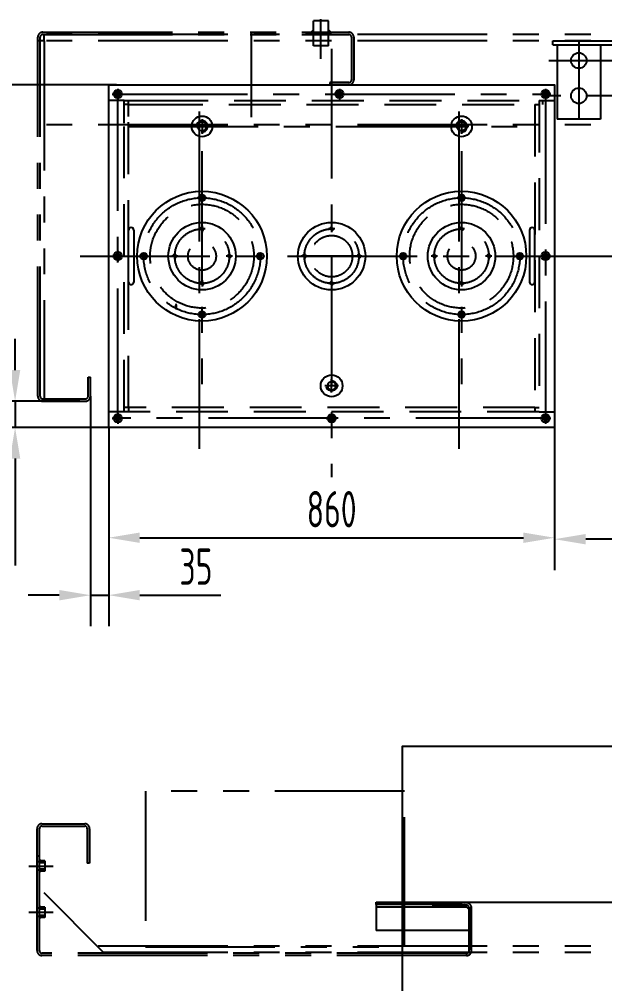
# Model space of a CAD drawing. Header units: millimetres. Extents: x 87 to 8511, y 0 to 5940.
# Drawn here: x 1508 to 2637, y 1211 to 3070 of the extents above; entities that cross this region are included whole.
import ezdxf
from ezdxf.enums import TextEntityAlignment as Align

# ---------------------------------------------------------------- set-up
doc = ezdxf.new("R2010")
doc.units = ezdxf.units.MM
doc.header["$LTSCALE"] = 200
for name, pattern in [('F', [0.75, 0.5, -0.25]), ('G', [2, 1.25, -0.25, 0.25, -0.25]), ('K', [2.5, 1.25, -0.25, 0.25, -0.25, 0.25, -0.25])]:
    doc.linetypes.add(name, pattern=pattern)
for name, color, linetype in [('01', 7, 'Continuous'), ('02', 1, 'Continuous'), ('04', 2, 'F'), ('05', 4, 'G'), ('07', 6, 'K'), ('08', 1, 'Continuous')]:
    doc.layers.add(name, color=color, linetype=linetype)
doc.styles.get("Standard").update_dxf_attribs({"font": 'isocp', "width": 0.707, "bigfont": 'intecad.shx'})
doc.dimstyles.new('INTE', dxfattribs={"dimscale": 20, "dimtxt": 3.5, "dimasz": 3, "dimexe": 3, "dimexo": 0, "dimgap": 1, "dimtad": 1, "dimdec": 1, "dimdsep": 46, "dimtxsty": 'Standard', "dimcen": 0, "dimclrd": 1, "dimclre": 1, "dimclrt": 3, "dimadec": 0, "dimazin": 0, "dimtfac": 1, "dimtdec": 1, "dimtmove": 0, "dimatfit": 0, "dimfxl": 1, "dimarcsym": 0})

# ---------------------------------------------------------------- blocks, each defined once
blk = doc.blocks.new('*U81')
blk.add_circle((0, 0), 4.58)
at = {"layer": '01'}
for p, q in [((0, 4.6), (-4, 2.3)), ((-4, 2.3), (-4, -2.3)), ((4, 2.3), (0, 4.6)), ((4, -2.3), (4, 2.3)), ((-4, -2.3), (0, -4.6)), ((0, -4.6), (4, -2.3))]:
    blk.add_line(p, q, dxfattribs=at)
blk.add_circle((0, 0), 8, dxfattribs=at)
at = {"layer": '05'}
for p, q in [((-10.5, 0), (9.6, 0)), ((0, 10), (0, -10.4))]:
    blk.add_line(p, q, dxfattribs=at)
blk = doc.blocks.new('*U82', base_point=(588.8, 687.3))
at = {"layer": '01'}
blk.add_circle((588.8, 687.3), 8, dxfattribs=at)
at = {"layer": '02'}
blk.add_arc((588.8, 687.3), 10, 260, 170, dxfattribs=at)
at = {"layer": '05'}
for p, q in [((588.8, 700.3), (588.8, 674.3)), ((601.8, 687.3), (575.8, 687.3))]:
    blk.add_line(p, q, dxfattribs=at)
blk = doc.blocks.new('*U83', base_point=(636.8, 2662.2))
at = {"layer": '01'}
blk.add_circle((636.8, 2662.2), 2, dxfattribs=at)
at = {"layer": '02'}
blk.add_arc((636.8, 2662.2), 3, 260, 170, dxfattribs=at)
at = {"layer": '05'}
for p, q in [((642.8, 2662.2), (630.8, 2662.2)), ((636.8, 2668.2), (636.8, 2656.2))]:
    blk.add_line(p, q, dxfattribs=at)
blk = doc.blocks.new('*U84', base_point=(1437.5, 905.2))
at = {"layer": '01'}
blk.add_circle((1437.5, 905.2), 8.8, dxfattribs=at)
at = {"layer": '02'}
blk.add_arc((1437.5, 905.2), 11, 260, 170, dxfattribs=at)
at = {"layer": '05'}
for p, q in [((1437.5, 919.2), (1437.5, 891.2)), ((1451.5, 905.2), (1423.5, 905.2))]:
    blk.add_line(p, q, dxfattribs=at)
blk = doc.blocks.new('*D87')
at = {"layer": '08', "color": 1, "lineweight": -2}
for p, q in [((1680.5, 2283.2), (1680.5, 2010.5)), ((2540.5, 2283.2), (2540.5, 2010.5)), ((1740.5, 2070.5), (2480.5, 2070.5))]:
    blk.add_line(p, q, dxfattribs=at)
at = {"layer": '08', "color": 1}
for points in [[(1740.5, 2080.5), (1740.5, 2060.5), (1680.5, 2070.5)], [(2480.5, 2080.5), (2480.5, 2060.5), (2540.5, 2070.5)]]:
    blk.add_solid(points, dxfattribs=at)
at = {"layer": 'Defpoints', "color": 0}
for p in [(1680.5, 2283.2), (2540.5, 2283.2), (2540.5, 2070.5)]:
    blk.add_point(p, dxfattribs=at)
at = {"layer": '08', "color": 3, "insert": (2110.5, 2125.5), "char_height": 70, "attachment_point": 5}
blk.add_mtext('860', dxfattribs=at)
blk = doc.blocks.new('*D89')
at = {"layer": '08', "color": 1, "lineweight": -2}
for p, q in [((1695.5, 2943.2), (1387.4, 2943.2)), ((1447.4, 2883.2), (1447.4, 2343.2)), ((1695.5, 2283.2), (1387.4, 2283.2))]:
    blk.add_line(p, q, dxfattribs=at)
at = {"layer": '08', "color": 1}
for points in [[(1437.4, 2883.2), (1457.4, 2883.2), (1447.4, 2943.2)], [(1437.4, 2343.2), (1457.4, 2343.2), (1447.4, 2283.2)]]:
    blk.add_solid(points, dxfattribs=at)
at = {"layer": 'Defpoints', "color": 0}
for p in [(1695.5, 2943.2), (1447.4, 2283.2), (1695.5, 2283.2)]:
    blk.add_point(p, dxfattribs=at)
at = {"layer": '08', "color": 3, "insert": (1392.4, 2613.2), "char_height": 70, "attachment_point": 5, "rotation": 90}
blk.add_mtext('660', dxfattribs=at)
blk = doc.blocks.new('*D90')
at = {"layer": '08', "color": 1, "lineweight": -2}
for p, q in [((1500, 2393.7), (1500, 2453.7)), ((1625.1, 2333.7), (1440, 2333.7)), ((1500, 2333.7), (1500, 2283.2)), ((1695.5, 2283.2), (1440, 2283.2)), ((1500, 2223.2), (1500, 2017.2))]:
    blk.add_line(p, q, dxfattribs=at)
at = {"layer": '08', "color": 1}
for points in [[(1490, 2393.7), (1510, 2393.7), (1500, 2333.7)], [(1490, 2223.2), (1510, 2223.2), (1500, 2283.2)]]:
    blk.add_solid(points, dxfattribs=at)
at = {"layer": 'Defpoints', "color": 0}
for p in [(1625.1, 2333.7), (1500, 2283.2), (1695.5, 2283.2)]:
    blk.add_point(p, dxfattribs=at)
at = {"layer": '08', "color": 3, "insert": (1445, 2090.2), "char_height": 70, "attachment_point": 5, "rotation": 90}
blk.add_mtext('50.5', dxfattribs=at)
blk = doc.blocks.new('*D92')
at = {"layer": '08', "color": 1, "lineweight": -2}
for p, q in [((2540.5, 2283.2), (2540.5, 2007.7)), ((2920.8, 2283.2), (2920.8, 2007.7)), ((2860.8, 2067.7), (2600.5, 2067.7))]:
    blk.add_line(p, q, dxfattribs=at)
at = {"layer": '08', "color": 1}
for points in [[(2600.5, 2077.7), (2600.5, 2057.7), (2540.5, 2067.7)], [(2860.8, 2077.7), (2860.8, 2057.7), (2920.8, 2067.7)]]:
    blk.add_solid(points, dxfattribs=at)
at = {"layer": 'Defpoints', "color": 0}
for p in [(2540.5, 2283.2), (2920.8, 2283.2), (2540.5, 2067.7)]:
    blk.add_point(p, dxfattribs=at)
at = {"layer": '08', "color": 3, "insert": (2730.7, 2122.7), "char_height": 70, "attachment_point": 5}
blk.add_mtext('380', dxfattribs=at)
blk = doc.blocks.new('*D93')
at = {"layer": '08', "color": 1, "lineweight": -2}
for p, q in [((1645.3, 2343.2), (1645.3, 1899.8)), ((1680.5, 2283.2), (1680.5, 1899.8)), ((1585.3, 1959.8), (1525.3, 1959.8)), ((1645.3, 1959.8), (1680.5, 1959.8)), ((1740.5, 1959.8), (1897, 1959.8))]:
    blk.add_line(p, q, dxfattribs=at)
at = {"layer": '08', "color": 1}
for points in [[(1585.3, 1969.8), (1585.3, 1949.8), (1645.3, 1959.8)], [(1740.5, 1969.8), (1740.5, 1949.8), (1680.5, 1959.8)]]:
    blk.add_solid(points, dxfattribs=at)
at = {"layer": 'Defpoints', "color": 0}
for p in [(1645.3, 2343.2), (1680.5, 2283.2), (1680.5, 1959.8)]:
    blk.add_point(p, dxfattribs=at)
at = {"layer": '08', "color": 3, "insert": (1848.8, 2014.8), "char_height": 70, "attachment_point": 5}
blk.add_mtext('35', dxfattribs=at)
blk = doc.blocks.new('*D96')
at = {"layer": '08', "color": 1, "lineweight": -2}
for p, q in [((2246.5, 1366.8), (2246.5, 1020.3)), ((3446.5, 1366.8), (3446.5, 1020.3)), ((2306.5, 1080.3), (3386.5, 1080.3))]:
    blk.add_line(p, q, dxfattribs=at)
at = {"layer": '08', "color": 1}
for points in [[(2306.5, 1090.3), (2306.5, 1070.3), (2246.5, 1080.3)], [(3386.5, 1090.3), (3386.5, 1070.3), (3446.5, 1080.3)]]:
    blk.add_solid(points, dxfattribs=at)
at = {"layer": 'Defpoints', "color": 0}
for p in [(2246.5, 1366.8), (3446.5, 1366.8), (3446.5, 1080.3)]:
    blk.add_point(p, dxfattribs=at)
at = {"layer": '08', "color": 3, "insert": (2846.5, 1135.3), "char_height": 70, "attachment_point": 5}
blk.add_mtext('1200', dxfattribs=at)

msp = doc.modelspace()

# ---------------------------------------------------------------- hatches: boundary and pattern name
at = {"layer": '07', "linetype": 'K'}
for points in [[(2075.281, 3049.22), (2070.781, 3044.72), (2075.281, 3044.72)], [(2104.281, 3049.22), (2108.781, 3044.72), (2104.281, 3044.72)], [(1549.316, 1447.77), (1546.816, 1447.77), (1546.816, 1450.27)], [(1549.316, 1427.74), (1546.816, 1427.74), (1546.816, 1425.24)], [(1549.316, 1358.77), (1546.816, 1358.77), (1546.816, 1361.27)], [(1549.316, 1338.74), (1546.816, 1338.74), (1546.816, 1336.24)]]:
    msp.add_hatch(color=6, dxfattribs=at).paths.add_polyline_path(points)

# ---------------------------------------------------------------- linework, layer by layer
at = {"layer": '01'}
for p, q in [((1955.056, 3044.869), (1955.056, 2880.924)), ((1710.531, 2913.22), (1772.324, 2913.22)), ((1710.531, 2869.265), (1710.531, 2913.22)), ((2196.548, 1363.72), (2196.548, 1368.22)), ((2196.548, 1368.22), (2246.548, 1368.22)), ((2362.047, 1363.72), (2196.548, 1363.72)), ((2196.548, 1363.72), (2196.548, 1313.72)), ((2370.816, 1358.72), (2196.548, 1358.72)), ((2375.816, 1353.72), (2365.816, 1363.72)), ((2375.816, 1353.72), (2375.816, 1313.72)), ((2375.816, 1313.72), (2196.548, 1313.72))]:
    msp.add_line(p, q, dxfattribs=at)
at = {"layer": '01', "color": 7, "linetype": 'Continuous'}
for p, q in [((2537.196, 3028.22), (2937.196, 3028.22)), ((2537.196, 3020.22), (2537.196, 3028.22)), ((2537.196, 3020.22), (2937.196, 3020.22)), ((2545.196, 3020.22), (2545.196, 2877.22)), ((2629.196, 3020.22), (2629.196, 2877.22)), ((1710.531, 2913.22), (1680.531, 2913.22)), ((1718.531, 2905.22), (1710.531, 2905.22)), ((1718.531, 2905.22), (1718.531, 2913.22)), ((2629.196, 2877.22), (2545.196, 2877.22))]:
    msp.add_line(p, q, dxfattribs=at)
at = {"layer": '01'}
for points in [[(1680.531, 2943.22), (2540.531, 2943.22), (2540.531, 2283.22), (1680.531, 2283.22)], [(1858.799, 2728.642), (1857.067, 2725.642), (1858.799, 2722.642), (1862.263, 2722.642), (1863.995, 2725.642), (1862.263, 2728.642)], [(2359.259, 2728.642), (2357.527, 2725.642), (2359.259, 2722.642), (2362.723, 2722.642), (2364.455, 2725.642), (2362.723, 2728.642)], [(1745.109, 2611.488), (1748.109, 2609.756), (1751.109, 2611.488), (1751.109, 2614.952), (1748.109, 2616.684), (1745.109, 2614.952)], [(1975.953, 2614.952), (1972.953, 2616.684), (1969.953, 2614.952), (1969.953, 2611.488), (1972.953, 2609.756), (1975.953, 2611.488)], [(2245.569, 2611.488), (2248.569, 2609.756), (2251.569, 2611.488), (2251.569, 2614.952), (2248.569, 2616.684), (2245.569, 2614.952)], [(2476.413, 2614.952), (2473.413, 2616.684), (2470.413, 2614.952), (2470.413, 2611.488), (2473.413, 2609.756), (2476.413, 2611.488)], [(1862.263, 2497.798), (1863.995, 2500.798), (1862.263, 2503.798), (1858.799, 2503.798), (1857.067, 2500.798), (1858.799, 2497.798)], [(2362.723, 2497.798), (2364.455, 2500.798), (2362.723, 2503.798), (2359.259, 2503.798), (2357.527, 2500.798), (2359.259, 2497.798)], [(2246.548, 1368.22), (3446.548, 1368.22), (3446.548, 1668.22), (2246.548, 1668.22)]]:
    msp.add_lwpolyline(points, close=True, dxfattribs=at)
at = {"layer": '01', "color": 7, "linetype": 'Continuous'}
msp.add_lwpolyline([(1718.531, 2882.44), (1718.531, 2905.22), (1761.735, 2905.22)], dxfattribs=at)
at = {"layer": '01'}
for points in [[(1718.959, 2563.376), (1718.959, 2663.376)], [(1728.959, 2663.376), (1728.959, 2563.376)], [(2492.103, 2663.376), (2492.103, 2563.376)], [(2502.103, 2563.376), (2502.103, 2663.376)]]:
    msp.add_lwpolyline(points, dxfattribs=at)
at = {"layer": '01', "color": 7, "linetype": 'Continuous'}
for centre, radius in [((2587.196, 2990.22), 15), ((2587.196, 2922.22), 15), ((1860.531, 2613.142), 125), ((2360.991, 2613.142), 125), ((1860.531, 2613.142), 65), ((2110.531, 2613.22), 65), ((2360.991, 2613.22), 65)]:
    msp.add_circle(centre, radius, dxfattribs=at)
at = {"layer": '01'}
for centre, radius in [((1860.531, 2863.22), 20), ((2360.991, 2863.22), 20), ((1860.531, 2725.642), 6.5), ((2360.991, 2725.642), 6.5), ((1748.109, 2613.22), 6.5), ((1972.953, 2613.22), 6.5), ((2248.569, 2613.22), 6.5), ((2473.413, 2613.22), 6.5), ((1860.531, 2500.798), 6.5), ((2360.991, 2500.798), 6.5), ((2110.531, 2363.22), 21)]:
    msp.add_circle(centre, radius, dxfattribs=at)
for centre, start, end in [((1723.959, 2663.376), 0, 180), ((2497.103, 2663.376), 0, 180), ((1723.959, 2563.376), 180, 0), ((2497.103, 2563.376), 180, 0)]:
    msp.add_arc(centre, 5, start, end, dxfattribs=at)
at = {"layer": '04', "color": 2, "linetype": 'F'}
for p, q in [((2502.531, 2905.22), (2510.531, 2905.22)), ((2510.531, 2913.22), (2540.531, 2913.22)), ((2517.531, 2905.22), (2517.531, 2913.22)), ((1710.531, 2313.22), (1680.531, 2313.22)), ((1718.531, 2321.22), (1710.531, 2321.22)), ((1718.531, 2321.22), (1718.531, 2313.22)), ((2502.531, 2321.22), (2510.531, 2321.22)), ((2502.531, 2321.22), (2502.531, 2313.22)), ((2510.531, 2313.22), (2540.531, 2313.22))]:
    msp.add_line(p, q, dxfattribs=at)
for points in [[(1772.324, 2913.22), (2510.531, 2913.22), (2510.531, 2313.22), (1710.531, 2313.22), (1710.531, 2869.265)], [(1762.337, 2905.22), (2502.531, 2905.22), (2502.531, 2321.22), (1718.531, 2321.22), (1718.531, 2876.223)]]:
    msp.add_lwpolyline(points, dxfattribs=at)
for centre, radius in [((1860.531, 2613.142), 100), ((2360.991, 2613.142), 100), ((1860.531, 2613.142), 27), ((2110.531, 2613.142), 40), ((2360.991, 2613.22), 27)]:
    msp.add_circle(centre, radius, dxfattribs=at)
at = {"layer": '05', "color": 4, "linetype": 'G'}
for p, q in [((2110.531, 3012.648), (2110.531, 2186.954)), ((2587.196, 3028.22), (2587.196, 2877.22)), ((1718.531, 2863.22), (2502.531, 2863.22)), ((1860.07, 2815.687), (1860.07, 2366.745)), ((2360.991, 2815.687), (2360.991, 2366.745)), ((1625.659, 2613.22), (2654.065, 2613.22)), ((2161.47, 2613.22), (2055.041, 2613.22))]:
    msp.add_line(p, q, dxfattribs=at)
at = {"layer": '05'}
for p, q in [((2529.118, 2990.22), (2948.553, 2990.22)), ((2952.833, 2922.22), (2519.589, 2922.22)), ((1855.281, 2891.715), (1855.281, 2191.881)), ((2355.741, 2891.715), (2355.741, 2191.881))]:
    msp.add_line(p, q, dxfattribs=at)
at = {"layer": '05', "color": 4, "linetype": 'G'}
msp.add_lwpolyline([(1698.031, 2925.72), (2523.031, 2925.72), (2523.031, 2300.72), (1698.031, 2300.72)], close=True, dxfattribs=at)
for centre, radius in [((1860.531, 2613.142), 112.5), ((2360.991, 2613.142), 112.5), ((1860.531, 2613.142), 52.5), ((2110.531, 2613.22), 52.5), ((2360.991, 2613.22), 52.5)]:
    msp.add_circle(centre, radius, dxfattribs=at)
at = {"layer": '07', "color": 6, "linetype": 'K'}
for p, q in [((2089.781, 2993.47), (2089.781, 3069.72)), ((2075.281, 3049.22), (2070.781, 3044.72)), ((2075.281, 3044.72), (2075.281, 3066.47)), ((2104.281, 3066.47), (2075.281, 3066.47)), ((2104.281, 3044.72), (2104.281, 3066.47)), ((2104.281, 3049.22), (2108.781, 3044.72)), ((1543.781, 2343.22), (1543.781, 3035.22)), ((1548.281, 2343.22), (1548.281, 3035.22)), ((1553.281, 3044.72), (2143.781, 3044.72)), ((1553.281, 3040.22), (2143.781, 3040.22)), ((3910.281, 3040.22), (1555.781, 3040.22)), ((1555.781, 3028.22), (1555.781, 3040.22)), ((2075.281, 3018.47), (2075.281, 3040.22)), ((2104.281, 3018.47), (2104.281, 3040.22)), ((2148.781, 3035.22), (2148.781, 2952.72)), ((2153.281, 3035.22), (2153.281, 2952.72)), ((1555.781, 3028.22), (1543.781, 3028.22)), ((3910.281, 3028.22), (1555.781, 3028.22)), ((1555.781, 3028.22), (1555.781, 2333.72)), ((2104.281, 3018.47), (2075.281, 3018.47)), ((2107.281, 2947.72), (2107.281, 2943.22)), ((2143.781, 2947.72), (2107.281, 2947.72)), ((2143.781, 2943.22), (2107.281, 2943.22)), ((3910.281, 2866.22), (1555.781, 2866.22)), ((1640.781, 2343.22), (1640.781, 2379.72)), ((1640.781, 2379.72), (1645.281, 2379.72)), ((1645.281, 2343.22), (1645.281, 2379.72)), ((1553.281, 2338.22), (1635.781, 2338.22)), ((1553.281, 2333.72), (1635.781, 2333.72)), ((1542.316, 1274.755), (1542.316, 1509.755)), ((1546.816, 1274.755), (1546.816, 1509.755)), ((1551.816, 1519.255), (1634.316, 1519.255)), ((1551.816, 1514.755), (1634.316, 1514.755)), ((1639.316, 1509.755), (1639.316, 1443.255)), ((1643.816, 1509.755), (1643.816, 1443.255)), ((1546.816, 1456.755), (1542.316, 1456.755)), ((1549.316, 1447.77), (1546.816, 1450.27)), ((1526.316, 1437.755), (1573.616, 1437.755)), ((1546.816, 1445.755), (1542.316, 1445.755)), ((1557.616, 1447.77), (1546.816, 1447.77)), ((1557.616, 1443.755), (1546.816, 1443.755)), ((1557.616, 1431.755), (1546.816, 1431.755)), ((1557.616, 1447.77), (1557.616, 1427.74)), ((1643.816, 1443.255), (1639.316, 1443.255)), ((1546.816, 1429.755), (1542.316, 1429.755)), ((1549.316, 1427.74), (1546.816, 1425.24)), ((1557.616, 1427.74), (1546.816, 1427.74)), ((1670.781, 1271.22), (1555.781, 1386.22)), ((1549.316, 1358.77), (1546.816, 1361.27)), ((1557.616, 1358.77), (1546.816, 1358.77)), ((1557.616, 1358.77), (1557.616, 1338.74)), ((2370.816, 1366.755), (2304.316, 1366.755)), ((2304.316, 1362.255), (2304.316, 1366.755)), ((2370.816, 1362.255), (2304.316, 1362.255)), ((2375.816, 1358.72), (2375.816, 1276.22)), ((2375.816, 1274.755), (2375.816, 1357.255)), ((2380.316, 1274.755), (2380.316, 1357.255)), ((1526.316, 1348.755), (1573.616, 1348.755)), ((1546.816, 1356.755), (1542.316, 1356.755)), ((1546.816, 1340.755), (1542.316, 1340.755)), ((1557.616, 1354.755), (1546.816, 1354.755)), ((1557.616, 1342.755), (1546.816, 1342.755)), ((1549.316, 1338.74), (1546.816, 1336.24)), ((1557.616, 1338.74), (1546.816, 1338.74)), ((3910.281, 1283.22), (1658.781, 1283.22)), ((2370.816, 1269.755), (1551.816, 1269.755)), ((2370.816, 1265.255), (1551.816, 1265.255)), ((3910.281, 1271.22), (1670.781, 1271.22)), ((2370.816, 1269.755), (2370.816, 1265.255))]:
    msp.add_line(p, q, dxfattribs=at)
msp.add_lwpolyline([(1751.267, 1281.941), (2251.267, 1281.941), (2251.267, 1581.941), (1751.267, 1581.941)], close=True, dxfattribs=at)
for centre, radius, start, end in [((1553.281, 3035.22), 9.5, 90, 180), ((1553.281, 3035.22), 5, 90, 180), ((2143.781, 3035.22), 9.5, 0, 90), ((2143.781, 3035.22), 5, 0, 90), ((2143.781, 2952.72), 9.5, 270, 0), ((2143.781, 2952.72), 5, 270, 0), ((1553.281, 2343.22), 9.5, 180, 270), ((1553.281, 2343.22), 5, 180, 270), ((1635.781, 2343.22), 5, 270, 0), ((1635.781, 2343.22), 9.5, 270, 0), ((1551.816, 1509.755), 9.5, 90, 180), ((1551.816, 1509.755), 5, 90, 180), ((1634.316, 1509.755), 9.5, 0, 90), ((1634.316, 1509.755), 5, 0, 90), ((2370.816, 1357.255), 9.5, 0, 90), ((2370.816, 1357.255), 5, 0, 90), ((1551.816, 1274.755), 9.5, 180, 270), ((1551.816, 1274.755), 5, 180, 270), ((2370.816, 1274.755), 9.5, 270, 0), ((2370.816, 1274.755), 5, 270, 0)]:
    msp.add_arc(centre, radius, start, end, dxfattribs=at)

# ---------------------------------------------------------------- block references
at = {"layer": '01'}
for name, p in [('*U81', (1698.031, 2925.72)), ('*U81', (2125.531, 2925.72)), ('*U81', (2523.031, 2925.72)), ('*U84', (1860.531, 2863.22)), ('*U84', (2360.991, 2863.22)), ('*U83', (1860.531, 2665.642)), ('*U83', (2110.531, 2665.72)), ('*U83', (2360.991, 2665.72)), ('*U81', (1698.031, 2613.22)), ('*U81', (2523.031, 2613.22)), ('*U83', (1808.031, 2613.142)), ('*U83', (1913.031, 2613.142)), ('*U83', (2058.031, 2613.22)), ('*U83', (2163.031, 2613.22)), ('*U83', (2308.491, 2613.22)), ('*U83', (2413.491, 2613.22)), ('*U83', (1860.531, 2560.642)), ('*U83', (2110.531, 2560.72)), ('*U83', (2360.991, 2560.72)), ('*U81', (1698.031, 2300.72)), ('*U81', (2110.531, 2300.72)), ('*U81', (2523.031, 2300.72))]:
    msp.add_blockref(name, p, dxfattribs=at)
at = {"layer": '01', "xscale": -1, "rotation": 180}
msp.add_blockref('*U82', (2110.531, 2363.22), dxfattribs=at)

# ---------------------------------------------------------------- texts
at = {"layer": '02', "width": 0.605172}
msp.add_text('●', height=10, dxfattribs=at).set_placement((1807.467, 2509.622), (1813.467, 2509.622), align=Align.FIT)

# ---------------------------------------------------------------- dimensions: what is measured, and where the dimension line sits
at = {"layer": '08'}
for base, p1, picture, middle in [((1447.379, 2283.22), (1695.531, 2943.22), '*D89', (1392.379, 2613.22)), ((1500.006, 2283.22), (1625.084, 2333.72), '*D90', (1445.006, 2090.23))]:
    dim = msp.add_linear_dim(base=base, p1=p1, p2=(1695.531, 2283.22), angle=90, dimstyle='INTE', dxfattribs=at)
    dim.commit()
    dim.dimension.update_dxf_attribs({"geometry": picture, "text_midpoint": middle})
for base, p1, p2, text, picture, middle in [((1680.531, 1959.83), (1645.281, 2343.22), (1680.531, 2283.22), '35', '*D93', (1848.775, 2014.83)), ((2540.531, 2067.73), (2920.781, 2283.22), (2540.531, 2283.22), '380', '*D92', (2730.656, 2122.73))]:
    dim = msp.add_linear_dim(base=base, p1=p1, p2=p2, text=text, dimstyle='INTE', dxfattribs=at)
    dim.commit()
    dim.dimension.update_dxf_attribs({"geometry": picture, "text_midpoint": middle})
for base, p1, p2, picture, middle in [((2540.531, 2070.464), (1680.531, 2283.22), (2540.531, 2283.22), '*D87', (2110.531, 2125.464)), ((3446.548, 1080.274), (2246.548, 1366.755), (3446.548, 1366.755), '*D96', (2846.548, 1135.281))]:
    dim = msp.add_linear_dim(base=base, p1=p1, p2=p2, dimstyle='INTE', dxfattribs=at)
    dim.commit()
    dim.dimension.update_dxf_attribs({"geometry": picture, "text_midpoint": middle})

doc.saveas('drawing.dxf')
